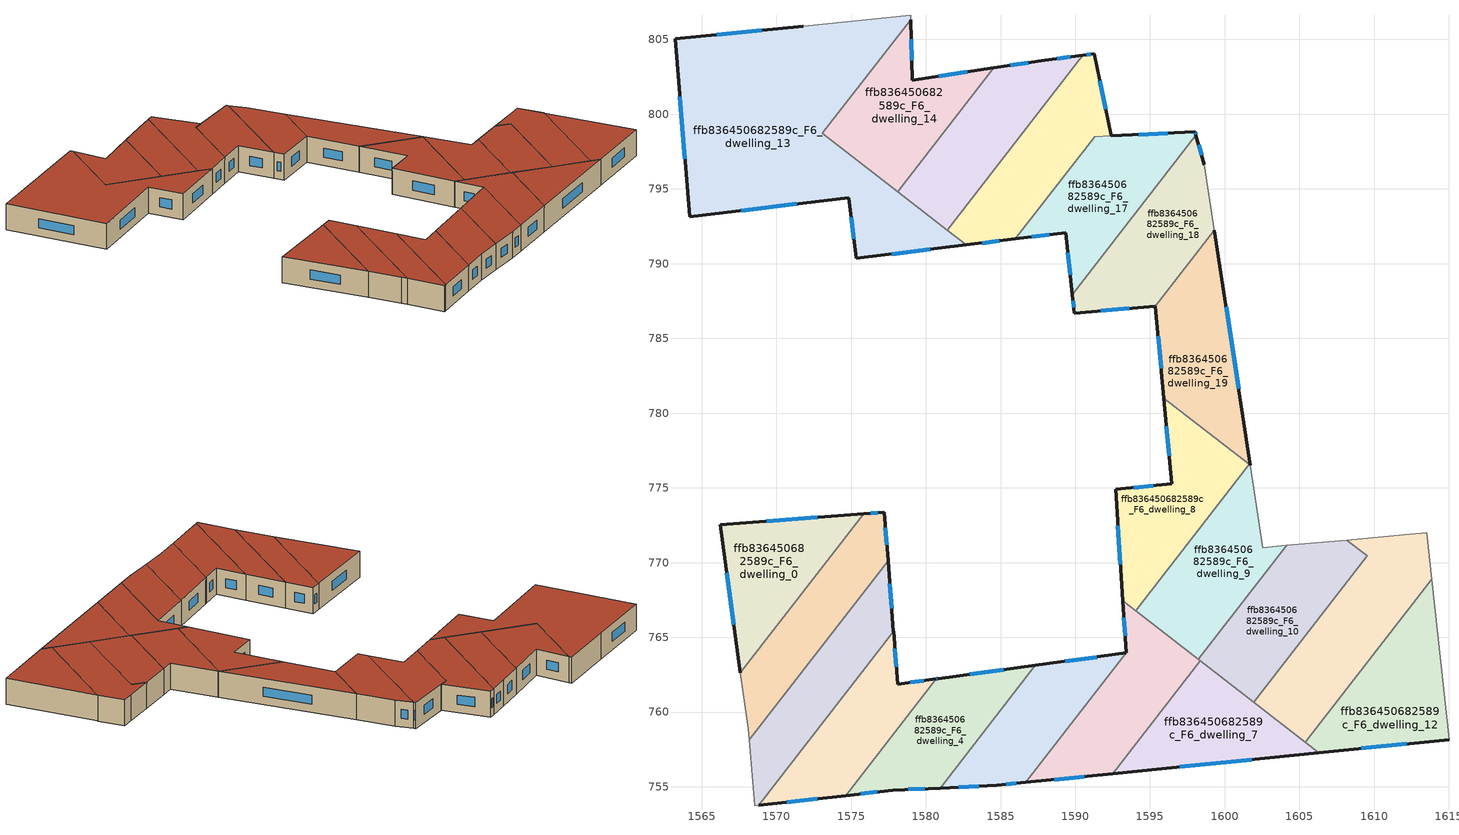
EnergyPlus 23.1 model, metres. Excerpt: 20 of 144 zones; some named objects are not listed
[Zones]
ffb836450682589c_F6_dwelling_0
 floor to ffb836450682589c_F5_dwelling_0 (EU_floor_Construction): 1575.86,773.28 1567.6,762.63 1566.24,772.52 z18
 wall outside (EU_wall_Construction): 1575.86,773.28 1566.24,772.52 1567.6,762.63 z18:21
 wall to ffb836450682589c_F6_dwelling_1 (EU_wall_Construction): 1567.6,762.63 1575.86,773.28 z18:21
 window (EU_Window_Construction): 1566.68,769.31 1567.16,765.85 / 1572.73,773.03 1569.37,772.77 z18.98:20.02
 roof outside (EU_roof_Construction): 1567.6,762.63 1575.86,773.28 1566.24,772.52 z21
ffb836450682589c_F6_dwelling_1
 floor to ffb836450682589c_F5_dwelling_1 (EU_floor_Construction): 1577.22,773.38 1577.48,770.12 1568.18,758.14 1568.11,758.88 1567.6,762.63 1575.86,773.28 z18
 wall outside (EU_wall_Construction): 1577.48,770.12 1577.22,773.38 1575.86,773.28 z18:21
 wall to ffb836450682589c_F6_dwelling_2 (EU_wall_Construction): 1568.18,758.14 1577.48,770.12 z18:21
 wall adiabatic (EU_wall_Construction): 1567.6,762.63 1568.11,758.88 1568.18,758.14 z18:21
 window (EU_Window_Construction): 1576.78,773.35 1576.3,773.31 / 1577.39,771.18 1577.31,772.32 z18.98:20.02
 roof outside (EU_roof_Construction): 1568.18,758.14 1577.48,770.12 1577.22,773.38 1575.86,773.28 1567.6,762.63 1568.11,758.88 z21
ffb836450682589c_F6_dwelling_10
 floor to ffb836450682589c_F5_dwelling_10 (EU_floor_Construction): 1609.53,770.44 1601.94,760.66 1598.23,763.54 1604.13,771.15 1608.15,771.51 z18
 wall to ffb836450682589c_F6_dwelling_9 (EU_wall_Construction): 1604.13,771.15 1598.23,763.54 z18:21
 wall adiabatic (EU_wall_Construction): 1608.15,771.51 1604.13,771.15 z18:21
 wall to ffb836450682589c_F6_dwelling_11 (EU_wall_Construction): 1601.94,760.66 1609.53,770.44 1608.15,771.51 z18:21
 wall to ffb836450682589c_F6_dwelling_7 (EU_wall_Construction): 1598.36,763.44 1601.94,760.66 z18:21
 wall to ffb836450682589c_F6_dwelling_6 (EU_wall_Construction): 1598.23,763.54 1598.36,763.44 z18:21
 roof outside (EU_roof_Construction): 1601.94,760.66 1609.53,770.44 1608.15,771.51 1604.13,771.15 1598.23,763.54 z21
ffb836450682589c_F6_dwelling_11
 floor to ffb836450682589c_F5_dwelling_11 (EU_floor_Construction): 1613.5,772 1613.84,768.88 1605.4,757.99 1601.94,760.66 1609.53,770.44 1608.15,771.51 1612.02,771.86 z18
 wall adiabatic (EU_wall_Construction): 1613.84,768.88 1613.5,772 1612.02,771.86 1608.15,771.51 z18:21
 wall to ffb836450682589c_F6_dwelling_12 (EU_wall_Construction): 1605.4,757.99 1613.84,768.87 z18:21
 wall to ffb836450682589c_F6_dwelling_7 (EU_wall_Construction): 1601.94,760.66 1605.4,757.99 z18:21
 roof outside (EU_roof_Construction): 1605.4,757.99 1613.84,768.87 1613.5,772 1612.02,771.86 1608.15,771.51 1609.53,770.44 1601.94,760.66 z21
ffb836450682589c_F6_dwelling_12
 floor to ffb836450682589c_F5_dwelling_12 (EU_floor_Construction): 1613.84,768.87 1615,758.16 1606.3,757.28 1605.4,757.99 z18
 wall outside (EU_wall_Construction): 1606.3,757.28 1615,758.16 z18:21
 wall adiabatic (EU_wall_Construction): 1615,758.16 1613.84,768.87 z18:21
 wall to ffb836450682589c_F6_dwelling_7 (EU_wall_Construction): 1605.4,757.98 1606.3,757.28 z18:21
 window (EU_Window_Construction): 1609.13,757.57 1612.17,757.88 z18.98:20.02
 roof outside (EU_roof_Construction): 1615,758.16 1613.84,768.87 1605.4,757.99 1606.3,757.28 z21
ffb836450682589c_F6_dwelling_13
 floor to ffb836450682589c_F5_dwelling_13 (EU_floor_Construction): 1578.99,806.62 1579,806.33 1573.09,798.71 1582.71,791.25 1575.34,790.34 1574.84,794.42 1564.2,793.12 1563.22,805.04 1571.81,805.89 z18
 wall outside (EU_wall_Construction): 1571.81,805.89 1563.22,805.04 1564.2,793.12 1574.84,794.42 1575.34,790.34 1582.71,791.25 z18:21
 wall adiabatic (EU_wall_Construction): 1579,806.33 1578.99,806.62 1571.81,805.89 z18:21
 wall to ffb836450682589c_F6_dwelling_14 (EU_wall_Construction): 1578.12,794.81 1573.09,798.71 1579,806.33 z18:21
 wall to ffb836450682589c_F6_dwelling_15 (EU_wall_Construction): 1581.43,792.24 1578.12,794.81 z18:21
 wall to ffb836450682589c_F6_dwelling_16 (EU_wall_Construction): 1582.71,791.25 1581.43,792.24 z18:21
 window (EU_Window_Construction): 1569.02,805.62 1566.02,805.32 / 1577.74,790.64 1580.32,790.95 / 1575.01,793.1 1575.18,791.67 / 1567.66,793.55 1571.38,794 / 1563.54,801.17 1563.89,797 z18.98:20.02
 roof outside (EU_roof_Construction): 1582.71,791.25 1573.09,798.71 1579,806.33 1578.99,806.62 1571.81,805.89 1563.22,805.04 1564.2,793.12 1574.84,794.42 1575.34,790.34 z21
ffb836450682589c_F6_dwelling_14
 floor to ffb836450682589c_F5_dwelling_14 (EU_floor_Construction): 1584.55,803.09 1578.12,794.81 1573.09,798.71 1579,806.33 1579.1,802.28 z18
 wall outside (EU_wall_Construction): 1584.55,803.09 1579.1,802.28 1579,806.33 z18:21
 wall to ffb836450682589c_F6_dwelling_15 (EU_wall_Construction): 1578.12,794.81 1584.55,803.09 z18:21
 window (EU_Window_Construction): 1582.78,802.83 1580.88,802.55 / 1579.07,803.6 1579.03,805.01 z18.98:20.02
 roof outside (EU_roof_Construction): 1578.12,794.81 1584.55,803.09 1579.1,802.28 1579,806.33 1573.09,798.71 z21
ffb836450682589c_F6_dwelling_15
 floor to ffb836450682589c_F5_dwelling_15 (EU_floor_Construction): 1590.5,803.93 1581.43,792.24 1578.12,794.81 1584.55,803.09 1587.96,803.6 z18
 wall outside (EU_wall_Construction): 1590.5,803.93 1587.96,803.6 1584.55,803.09 z18:21
 wall to ffb836450682589c_F6_dwelling_16 (EU_wall_Construction): 1581.43,792.24 1590.5,803.93 z18:21
 window (EU_Window_Construction): 1589.67,803.82 1588.79,803.71 / 1586.85,803.44 1585.66,803.26 z18.98:20.02
 roof outside (EU_roof_Construction): 1581.43,792.24 1590.5,803.93 1587.96,803.6 1584.55,803.09 1578.12,794.81 z21
ffb836450682589c_F6_dwelling_16
 floor to ffb836450682589c_F5_dwelling_16 (EU_floor_Construction): 1591.28,804.03 1592.41,798.54 1591.29,798.49 1585.99,791.65 1582.71,791.25 1581.43,792.24 1590.5,803.93 z18
 wall outside (EU_wall_Construction): 1592.41,798.54 1591.28,804.03 1590.5,803.93 / 1582.71,791.25 1585.99,791.65 z18:21
 wall to ffb836450682589c_F6_dwelling_17 (EU_wall_Construction): 1585.99,791.65 1591.29,798.49 1592.41,798.54 z18:21
 window (EU_Window_Construction): 1592.05,800.33 1591.65,802.25 / 1583.78,791.38 1584.92,791.52 / 1591.03,804 1590.75,803.96 z18.98:20.02
 roof outside (EU_roof_Construction): 1585.99,791.65 1591.29,798.49 1592.41,798.54 1591.28,804.03 1590.5,803.93 1581.43,792.24 1582.71,791.25 z21
ffb836450682589c_F6_dwelling_17
 floor to ffb836450682589c_F5_dwelling_17 (EU_floor_Construction): 1598.01,798.81 1598.08,798.59 1589.81,787.93 1589.35,792.06 1585.99,791.65 1591.29,798.49 z18
 wall outside (EU_wall_Construction): 1585.99,791.65 1589.35,792.06 1589.81,787.93 / 1598.08,798.59 1598.01,798.81 1592.42,798.54 z18:21
 wall to ffb836450682589c_F6_dwelling_18 (EU_wall_Construction): 1589.81,787.93 1598.08,798.59 z18:21
 window (EU_Window_Construction): 1589.5,790.72 1589.66,789.27 / 1587.08,791.78 1588.26,791.93 / 1596.19,798.73 1594.24,798.63 / 1598.06,798.66 1598.03,798.74 z18.98:20.02
 roof outside (EU_roof_Construction): 1589.81,787.93 1598.08,798.59 1598.01,798.81 1591.29,798.49 1585.99,791.65 1589.35,792.06 z21
ffb836450682589c_F6_dwelling_18
 floor to ffb836450682589c_F5_dwelling_18 (EU_floor_Construction): 1598.08,798.59 1598.63,796.62 1599.3,792.24 1595.36,787.16 1589.94,786.68 1589.81,787.93 z18
 wall outside (EU_wall_Construction): 1598.63,796.62 1598.08,798.59 / 1589.81,787.93 1589.94,786.68 1595.36,787.16 z18:21
 wall adiabatic (EU_wall_Construction): 1599.3,792.24 1598.63,796.62 z18:21
 wall to ffb836450682589c_F6_dwelling_19 (EU_wall_Construction): 1595.36,787.16 1599.3,792.24 z18:21
 window (EU_Window_Construction): 1598.45,797.26 1598.26,797.95 / 1591.71,786.84 1593.6,787.01 / 1589.85,787.52 1589.9,787.09 z18.98:20.02
 roof outside (EU_roof_Construction): 1595.36,787.16 1599.3,792.24 1598.63,796.62 1598.08,798.59 1589.81,787.93 1589.94,786.68 z21
ffb836450682589c_F6_dwelling_19
 floor to ffb836450682589c_F5_dwelling_19 (EU_floor_Construction): 1599.3,792.24 1601.71,776.51 1595.93,780.99 1595.36,787.16 z18
 wall outside (EU_wall_Construction): 1601.71,776.51 1599.3,792.24 / 1595.36,787.16 1595.93,780.99 z18:21
 wall to ffb836450682589c_F6_dwelling_8 (EU_wall_Construction): 1595.93,780.99 1601.63,776.57 z18:21
 wall to ffb836450682589c_F6_dwelling_9 (EU_wall_Construction): 1601.63,776.57 1601.71,776.51 z18:21
 window (EU_Window_Construction): 1600.93,781.62 1600.09,787.12 / 1595.55,785.16 1595.75,783 z18.98:20.02
 roof outside (EU_roof_Construction): 1601.71,776.51 1599.3,792.24 1595.36,787.16 1595.93,780.99 z21
ffb836450682589c_F6_dwelling_2
 floor to ffb836450682589c_F5_dwelling_2 (EU_floor_Construction): 1577.48,770.12 1577.84,765.39 1568.82,753.76 1568.57,753.73 1568.18,758.14 z18
 wall outside (EU_wall_Construction): 1577.84,765.39 1577.48,770.12 z18:21
 wall adiabatic (EU_wall_Construction): 1568.18,758.14 1568.57,753.73 1568.82,753.76 z18:21
 wall to ffb836450682589c_F6_dwelling_3 (EU_wall_Construction): 1568.82,753.76 1577.84,765.39 z18:21
 window (EU_Window_Construction): 1577.72,766.93 1577.59,768.59 z18.98:20.02
 roof outside (EU_roof_Construction): 1568.82,753.76 1577.84,765.39 1577.48,770.12 1568.18,758.14 1568.57,753.73 z21
ffb836450682589c_F6_dwelling_3
 floor to ffb836450682589c_F5_dwelling_3 (EU_floor_Construction): 1577.84,765.39 1578.11,761.87 1580.69,762.22 1574.63,754.42 1568.82,753.76 z18
 wall outside (EU_wall_Construction): 1580.69,762.22 1578.11,761.87 1577.84,765.39 / 1568.82,753.76 1574.63,754.42 z18:21
 wall to ffb836450682589c_F6_dwelling_4 (EU_wall_Construction): 1574.63,754.42 1580.69,762.22 z18:21
 window (EU_Window_Construction): 1578.03,763.02 1577.93,764.25 / 1579.85,762.11 1578.95,761.99 / 1570.71,753.97 1572.74,754.2 z18.98:20.02
 roof outside (EU_roof_Construction): 1574.63,754.42 1580.69,762.22 1578.11,761.87 1577.84,765.39 1568.82,753.76 z21
ffb836450682589c_F6_dwelling_4
 floor to ffb836450682589c_F5_dwelling_4 (EU_floor_Construction): 1587.34,763.13 1580.97,754.92 1577.78,754.78 1574.63,754.42 1580.69,762.22 1580.83,762.24 z18
 wall outside (EU_wall_Construction): 1587.34,763.13 1580.83,762.24 1580.69,762.22 / 1574.63,754.42 1577.78,754.78 1580.97,754.92 z18:21
 wall to ffb836450682589c_F6_dwelling_5 (EU_wall_Construction): 1580.97,754.92 1587.34,763.13 z18:21
 window (EU_Window_Construction): 1580.78,762.24 1580.73,762.23 / 1585.22,762.84 1582.95,762.53 / 1578.82,754.82 1579.94,754.87 / 1575.66,754.53 1576.76,754.66 z18.98:20.02
 roof outside (EU_roof_Construction): 1580.97,754.92 1587.34,763.13 1580.83,762.24 1580.69,762.22 1574.63,754.42 1577.78,754.78 z21
ffb836450682589c_F6_dwelling_5
 floor to ffb836450682589c_F5_dwelling_5 (EU_floor_Construction): 1593.41,763.95 1586.69,755.29 1584.76,755.09 1580.97,754.92 1587.34,763.13 z18
 wall outside (EU_wall_Construction): 1580.97,754.92 1584.76,755.09 1586.69,755.29 / 1593.41,763.95 1587.34,763.13 z18:21
 wall to ffb836450682589c_F6_dwelling_6 (EU_wall_Construction): 1586.69,755.29 1593.41,763.95 z18:21
 window (EU_Window_Construction): 1585.39,755.16 1586.07,755.23 / 1582.21,754.98 1583.53,755.04 / 1591.44,763.69 1589.32,763.4 z18.98:20.02
 roof outside (EU_roof_Construction): 1586.69,755.29 1593.41,763.95 1587.34,763.13 1580.97,754.92 1584.76,755.09 z21
ffb836450682589c_F6_dwelling_6
 floor to ffb836450682589c_F5_dwelling_6 (EU_floor_Construction): 1598.36,763.44 1592.49,755.88 1586.69,755.29 1593.41,763.95 1593.18,767.46 z18
 wall outside (EU_wall_Construction): 1593.18,767.46 1593.41,763.95 / 1586.69,755.29 1592.49,755.88 z18:21
 wall to ffb836450682589c_F6_dwelling_7 (EU_wall_Construction): 1592.49,755.88 1598.36,763.44 z18:21
 wall to ffb836450682589c_F6_dwelling_9 (EU_wall_Construction): 1598.23,763.54 1594.04,766.79 z18:21
 wall to ffb836450682589c_F6_dwelling_8 (EU_wall_Construction): 1594.04,766.79 1593.18,767.46 z18:21
 window (EU_Window_Construction): 1593.26,766.32 1593.34,765.09 / 1588.58,755.48 1590.61,755.69 z18.98:20.02
 roof outside (EU_roof_Construction): 1592.49,755.88 1598.36,763.44 1593.18,767.46 1593.41,763.95 1586.69,755.29 z21
ffb836450682589c_F6_dwelling_7
 floor to ffb836450682589c_F5_dwelling_7 (EU_floor_Construction): 1606.3,757.28 1592.49,755.88 1598.36,763.44 z18
 wall outside (EU_wall_Construction): 1592.49,755.88 1606.3,757.28 z18:21
 window (EU_Window_Construction): 1596.98,756.33 1601.81,756.83 z18.98:20.02
 roof outside (EU_roof_Construction): 1606.3,757.28 1598.36,763.44 1592.49,755.88 z21
ffb836450682589c_F6_dwelling_8
 floor to ffb836450682589c_F5_dwelling_8 (EU_floor_Construction): 1601.63,776.57 1594.04,766.79 1593.18,767.46 1592.69,774.89 1596.45,775.28 1595.93,780.99 z18
 wall outside (EU_wall_Construction): 1595.93,780.99 1596.45,775.28 1592.69,774.89 1593.18,767.46 z18:21
 wall to ffb836450682589c_F6_dwelling_9 (EU_wall_Construction): 1594.04,766.79 1601.63,776.57 z18:21
 window (EU_Window_Construction): 1592.85,772.48 1593.02,769.88 / 1595.23,775.16 1593.92,775.02 / 1596.1,779.14 1596.28,777.14 z18.98:20.02
 roof outside (EU_roof_Construction): 1594.04,766.79 1601.63,776.57 1595.93,780.99 1596.45,775.28 1592.69,774.89 1593.18,767.46 z21
ffb836450682589c_F6_dwelling_9
 floor to ffb836450682589c_F5_dwelling_9 (EU_floor_Construction): 1601.71,776.51 1602.55,771 1604.13,771.15 1598.23,763.54 1594.04,766.79 1601.63,776.57 z18
 wall adiabatic (EU_wall_Construction): 1604.13,771.15 1602.55,771 1601.71,776.51 z18:21
 roof outside (EU_roof_Construction): 1598.23,763.54 1604.13,771.15 1602.55,771 1601.71,776.51 1601.63,776.57 1594.04,766.79 z21
[Building]
EU S2 Campaign: North Axis=0; Terrain=City; Solar Distribution=FullExterior
[Site:Location]
Bologna: Latitude=44.5; Longitude=11.25; Time Zone=1; Elevation=37
[SizingPeriod:WeatherFileDays]
AnnualSizingPeriod: Begin Month=1; Begin Day of Month=1; End Month=12; End Day of Month=31; Day of Week for Start Day=Monday; Use Weather File Daylight Saving Period=No; Use Weather File Rain and Snow Indicators=No
[MATERIAL]
EU_InternalMass_Material: Roughness=MediumRough; Thickness=0.1; Conductivity=1; Density=1800; Specific Heat=900; Thermal Absorptance=0.9; Solar Absorptance=0.7; Visible Absorptance=0.7
[MATERIAL:NOMASS] Roughness=MediumRough; Thermal Absorptance=0.9; Solar Absorptance=0.7; Visible Absorptance=0.7
Name | Thermal Resistance
EU_wall_NoMass | 0.905828
EU_roof_NoMass | 0.37593
EU_floor_NoMass | 0.67114
[WINDOWMATERIAL:SIMPLEGLAZINGSYSTEM]
EU_Window_SimpleGlazing: UFactor=4.52486; Solar Heat Gain Coefficient=0.85; Visible Transmittance=0.85
[CONSTRUCTION]
EU_wall_Construction: EU_wall_NoMass
EU_roof_Construction: EU_roof_NoMass
EU_floor_Construction: EU_floor_NoMass
EU_Window_Construction: EU_Window_SimpleGlazing
EU_InternalMass_Construction: EU_InternalMass_Material
[ZONE] Type=1; Multiplier=1; Ceiling Height=autocalculate; Floor Area=autocalculate; Part of Total Floor Area=Yes
Name | Volume
ffb836450682589c_F6_dwelling_0 | 144.316
ffb836450682589c_F6_dwelling_1 | 144.327
ffb836450682589c_F6_dwelling_10 | 162.198
ffb836450682589c_F6_dwelling_11 | 200.366
ffb836450682589c_F6_dwelling_12 | 165.053
ffb836450682589c_F6_dwelling_13 | 502.5
ffb836450682589c_F6_dwelling_14 | 159.073
ffb836450682589c_F6_dwelling_15 | 159.052
ffb836450682589c_F6_dwelling_16 | 160.929
ffb836450682589c_F6_dwelling_17 | 157.214
ffb836450682589c_F6_dwelling_18 | 157.042
ffb836450682589c_F6_dwelling_19 | 161.043
ffb836450682589c_F6_dwelling_2 | 144.694
ffb836450682589c_F6_dwelling_3 | 140.954
ffb836450682589c_F6_dwelling_4 | 141.899
ffb836450682589c_F6_dwelling_5 | 138.124
ffb836450682589c_F6_dwelling_6 | 155.904
ffb836450682589c_F6_dwelling_7 | 144.306
ffb836450682589c_F6_dwelling_8 | 162.213
ffb836450682589c_F6_dwelling_9 | 162.219
[INTERNALMASS] Construction=EU_InternalMass_Construction
Name | Zone or ZoneList | Surface Area
ffb836450682589c_F6_dwelling_0_EU_InternalMass | ffb836450682589c_F6_dwelling_0 | 48.1052
ffb836450682589c_F6_dwelling_1_EU_InternalMass | ffb836450682589c_F6_dwelling_1 | 48.1088
ffb836450682589c_F6_dwelling_2_EU_InternalMass | ffb836450682589c_F6_dwelling_2 | 48.2346
ffb836450682589c_F6_dwelling_3_EU_InternalMass | ffb836450682589c_F6_dwelling_3 | 46.9844
ffb836450682589c_F6_dwelling_4_EU_InternalMass | ffb836450682589c_F6_dwelling_4 | 47.3015
ffb836450682589c_F6_dwelling_5_EU_InternalMass | ffb836450682589c_F6_dwelling_5 | 46.0358
ffb836450682589c_F6_dwelling_6_EU_InternalMass | ffb836450682589c_F6_dwelling_6 | 51.9673
ffb836450682589c_F6_dwelling_7_EU_InternalMass | ffb836450682589c_F6_dwelling_7 | 48.1022
ffb836450682589c_F6_dwelling_8_EU_InternalMass | ffb836450682589c_F6_dwelling_8 | 54.0716
ffb836450682589c_F6_dwelling_9_EU_InternalMass | ffb836450682589c_F6_dwelling_9 | 54.073
ffb836450682589c_F6_dwelling_10_EU_InternalMass | ffb836450682589c_F6_dwelling_10 | 54.0661
ffb836450682589c_F6_dwelling_11_EU_InternalMass | ffb836450682589c_F6_dwelling_11 | 66.8147
ffb836450682589c_F6_dwelling_12_EU_InternalMass | ffb836450682589c_F6_dwelling_12 | 55.0205
ffb836450682589c_F6_dwelling_13_EU_InternalMass | ffb836450682589c_F6_dwelling_13 | 167.503
ffb836450682589c_F6_dwelling_14_EU_InternalMass | ffb836450682589c_F6_dwelling_14 | 53.0238
ffb836450682589c_F6_dwelling_15_EU_InternalMass | ffb836450682589c_F6_dwelling_15 | 53.0172
ffb836450682589c_F6_dwelling_16_EU_InternalMass | ffb836450682589c_F6_dwelling_16 | 53.644
ffb836450682589c_F6_dwelling_17_EU_InternalMass | ffb836450682589c_F6_dwelling_17 | 52.4031
ffb836450682589c_F6_dwelling_18_EU_InternalMass | ffb836450682589c_F6_dwelling_18 | 52.3512
ffb836450682589c_F6_dwelling_19_EU_InternalMass | ffb836450682589c_F6_dwelling_19 | 53.681
[OTHEREQUIPMENT] Fuel Type=Electricity; Design Level Calculation Method=Watts/Area; Power per Zone Floor Area=1; Fraction Latent=0; Fraction Radiant=0; Fraction Lost=0; Carbon Dioxide Generation Rate=0; EndUse Subcategory=EU_Step8_InternalGains
Name | Zone or ZoneList or Space or SpaceList | Schedule
EU_Step8_InternalGain_ffb836450682589c_F6_dwelling_0_f000 | ffb836450682589c_F6_dwelling_0 | EU_Step8_GainSchedule_ffb836450682589c_F6_dwelling_0_f000
EU_Step8_InternalGain_ffb836450682589c_F6_dwelling_1_f000 | ffb836450682589c_F6_dwelling_1 | EU_Step8_GainSchedule_ffb836450682589c_F6_dwelling_1_f000
EU_Step8_InternalGain_ffb836450682589c_F6_dwelling_2_f000 | ffb836450682589c_F6_dwelling_2 | EU_Step8_GainSchedule_ffb836450682589c_F6_dwelling_2_f000
EU_Step8_InternalGain_ffb836450682589c_F6_dwelling_3_f000 | ffb836450682589c_F6_dwelling_3 | EU_Step8_GainSchedule_ffb836450682589c_F6_dwelling_3_f000
EU_Step8_InternalGain_ffb836450682589c_F6_dwelling_4_f000 | ffb836450682589c_F6_dwelling_4 | EU_Step8_GainSchedule_ffb836450682589c_F6_dwelling_4_f000
EU_Step8_InternalGain_ffb836450682589c_F6_dwelling_5_f000 | ffb836450682589c_F6_dwelling_5 | EU_Step8_GainSchedule_ffb836450682589c_F6_dwelling_5_f000
EU_Step8_InternalGain_ffb836450682589c_F6_dwelling_6_f000 | ffb836450682589c_F6_dwelling_6 | EU_Step8_GainSchedule_ffb836450682589c_F6_dwelling_6_f000
EU_Step8_InternalGain_ffb836450682589c_F6_dwelling_7_f000 | ffb836450682589c_F6_dwelling_7 | EU_Step8_GainSchedule_ffb836450682589c_F6_dwelling_7_f000
EU_Step8_InternalGain_ffb836450682589c_F6_dwelling_8_f000 | ffb836450682589c_F6_dwelling_8 | EU_Step8_GainSchedule_ffb836450682589c_F6_dwelling_8_f000
EU_Step8_InternalGain_ffb836450682589c_F6_dwelling_9_f000 | ffb836450682589c_F6_dwelling_9 | EU_Step8_GainSchedule_ffb836450682589c_F6_dwelling_9_f000
EU_Step8_InternalGain_ffb836450682589c_F6_dwelling_10_f000 | ffb836450682589c_F6_dwelling_10 | EU_Step8_GainSchedule_ffb836450682589c_F6_dwelling_10_f000
EU_Step8_InternalGain_ffb836450682589c_F6_dwelling_11_f000 | ffb836450682589c_F6_dwelling_11 | EU_Step8_GainSchedule_ffb836450682589c_F6_dwelling_11_f000
EU_Step8_InternalGain_ffb836450682589c_F6_dwelling_12_f000 | ffb836450682589c_F6_dwelling_12 | EU_Step8_GainSchedule_ffb836450682589c_F6_dwelling_12_f000
EU_Step8_InternalGain_ffb836450682589c_F6_dwelling_13_f000 | ffb836450682589c_F6_dwelling_13 | EU_Step8_GainSchedule_ffb836450682589c_F6_dwelling_13_f000
EU_Step8_InternalGain_ffb836450682589c_F6_dwelling_14_f000 | ffb836450682589c_F6_dwelling_14 | EU_Step8_GainSchedule_ffb836450682589c_F6_dwelling_14_f000
EU_Step8_InternalGain_ffb836450682589c_F6_dwelling_15_f000 | ffb836450682589c_F6_dwelling_15 | EU_Step8_GainSchedule_ffb836450682589c_F6_dwelling_15_f000
EU_Step8_InternalGain_ffb836450682589c_F6_dwelling_16_f000 | ffb836450682589c_F6_dwelling_16 | EU_Step8_GainSchedule_ffb836450682589c_F6_dwelling_16_f000
EU_Step8_InternalGain_ffb836450682589c_F6_dwelling_17_f000 | ffb836450682589c_F6_dwelling_17 | EU_Step8_GainSchedule_ffb836450682589c_F6_dwelling_17_f000
EU_Step8_InternalGain_ffb836450682589c_F6_dwelling_18_f000 | ffb836450682589c_F6_dwelling_18 | EU_Step8_GainSchedule_ffb836450682589c_F6_dwelling_18_f000
EU_Step8_InternalGain_ffb836450682589c_F6_dwelling_19_f000 | ffb836450682589c_F6_dwelling_19 | EU_Step8_GainSchedule_ffb836450682589c_F6_dwelling_19_f000
[ZONEVENTILATION:DESIGNFLOWRATE] Schedule=EU_AlwaysOn; Design Flow Rate Calculation Method=AirChanges/Hour; Air Changes per Hour=0.73129; Ventilation Type=Natural; Fan Pressure Rise=0; Fan Total Efficiency=1; Constant Term Coefficient=1; Temperature Term Coefficient=0; Velocity Term Coefficient=0; Velocity Squared Term Coefficient=0; Minimum Indoor Temperature=-100; Maximum Indoor Temperature=100; Delta Temperature=-100; Minimum Outdoor Temperature=-100; Maximum Outdoor Temperature=100; Maximum Wind Speed=40
Name | Zone or ZoneList or Space or SpaceList
EU_ConstantAir_ffb836450682589c_F6_dwelling_0 | ffb836450682589c_F6_dwelling_0
EU_ConstantAir_ffb836450682589c_F6_dwelling_1 | ffb836450682589c_F6_dwelling_1
EU_ConstantAir_ffb836450682589c_F6_dwelling_2 | ffb836450682589c_F6_dwelling_2
EU_ConstantAir_ffb836450682589c_F6_dwelling_3 | ffb836450682589c_F6_dwelling_3
EU_ConstantAir_ffb836450682589c_F6_dwelling_4 | ffb836450682589c_F6_dwelling_4
EU_ConstantAir_ffb836450682589c_F6_dwelling_5 | ffb836450682589c_F6_dwelling_5
EU_ConstantAir_ffb836450682589c_F6_dwelling_6 | ffb836450682589c_F6_dwelling_6
EU_ConstantAir_ffb836450682589c_F6_dwelling_7 | ffb836450682589c_F6_dwelling_7
EU_ConstantAir_ffb836450682589c_F6_dwelling_8 | ffb836450682589c_F6_dwelling_8
EU_ConstantAir_ffb836450682589c_F6_dwelling_9 | ffb836450682589c_F6_dwelling_9
EU_ConstantAir_ffb836450682589c_F6_dwelling_10 | ffb836450682589c_F6_dwelling_10
EU_ConstantAir_ffb836450682589c_F6_dwelling_11 | ffb836450682589c_F6_dwelling_11
EU_ConstantAir_ffb836450682589c_F6_dwelling_12 | ffb836450682589c_F6_dwelling_12
EU_ConstantAir_ffb836450682589c_F6_dwelling_13 | ffb836450682589c_F6_dwelling_13
EU_ConstantAir_ffb836450682589c_F6_dwelling_14 | ffb836450682589c_F6_dwelling_14
EU_ConstantAir_ffb836450682589c_F6_dwelling_15 | ffb836450682589c_F6_dwelling_15
EU_ConstantAir_ffb836450682589c_F6_dwelling_16 | ffb836450682589c_F6_dwelling_16
EU_ConstantAir_ffb836450682589c_F6_dwelling_17 | ffb836450682589c_F6_dwelling_17
EU_ConstantAir_ffb836450682589c_F6_dwelling_18 | ffb836450682589c_F6_dwelling_18
EU_ConstantAir_ffb836450682589c_F6_dwelling_19 | ffb836450682589c_F6_dwelling_19
[HVACTEMPLATE:ZONE:IDEALLOADSAIRSYSTEM] System Availability Schedule=EU_AlwaysOn; Maximum Heating Supply Air Temperature=50; Minimum Cooling Supply Air Temperature=13; Maximum Heating Supply Air Humidity Ratio=0.0156; Minimum Cooling Supply Air Humidity Ratio=0.0077; Heating Limit=NoLimit; Cooling Limit=NoLimit; Heating Availability Schedule=EU_AlwaysOn; Cooling Availability Schedule=EU_CoolingOff; Dehumidification Control Type=ConstantSensibleHeatRatio; Cooling Sensible Heat Ratio=0.7; Dehumidification Setpoint=60; Humidification Control Type=None; Humidification Setpoint=30; Outdoor Air Method=None; Outdoor Air Flow Rate per Person=0.00944; Outdoor Air Flow Rate per Zone Floor Area=0; Outdoor Air Flow Rate per Zone=0; Demand Controlled Ventilation Type=None; Outdoor Air Economizer Type=NoEconomizer; Heat Recovery Type=None; Sensible Heat Recovery Effectiveness=0.7; Latent Heat Recovery Effectiveness=0.65
Name | Template Thermostat
ffb836450682589c_F6_dwelling_0 | EU_HeatOnly_ffb836450682589c_F6_dwelling_0
ffb836450682589c_F6_dwelling_1 | EU_HeatOnly_ffb836450682589c_F6_dwelling_1
ffb836450682589c_F6_dwelling_2 | EU_HeatOnly_ffb836450682589c_F6_dwelling_2
ffb836450682589c_F6_dwelling_3 | EU_HeatOnly_ffb836450682589c_F6_dwelling_3
ffb836450682589c_F6_dwelling_4 | EU_HeatOnly_ffb836450682589c_F6_dwelling_4
ffb836450682589c_F6_dwelling_5 | EU_HeatOnly_ffb836450682589c_F6_dwelling_5
ffb836450682589c_F6_dwelling_6 | EU_HeatOnly_ffb836450682589c_F6_dwelling_6
ffb836450682589c_F6_dwelling_7 | EU_HeatOnly_ffb836450682589c_F6_dwelling_7
ffb836450682589c_F6_dwelling_8 | EU_HeatOnly_ffb836450682589c_F6_dwelling_8
ffb836450682589c_F6_dwelling_9 | EU_HeatOnly_ffb836450682589c_F6_dwelling_9
ffb836450682589c_F6_dwelling_10 | EU_HeatOnly_ffb836450682589c_F6_dwelling_10
ffb836450682589c_F6_dwelling_11 | EU_HeatOnly_ffb836450682589c_F6_dwelling_11
ffb836450682589c_F6_dwelling_12 | EU_HeatOnly_ffb836450682589c_F6_dwelling_12
ffb836450682589c_F6_dwelling_13 | EU_HeatOnly_ffb836450682589c_F6_dwelling_13
ffb836450682589c_F6_dwelling_14 | EU_HeatOnly_ffb836450682589c_F6_dwelling_14
ffb836450682589c_F6_dwelling_15 | EU_HeatOnly_ffb836450682589c_F6_dwelling_15
ffb836450682589c_F6_dwelling_16 | EU_HeatOnly_ffb836450682589c_F6_dwelling_16
ffb836450682589c_F6_dwelling_17 | EU_HeatOnly_ffb836450682589c_F6_dwelling_17
ffb836450682589c_F6_dwelling_18 | EU_HeatOnly_ffb836450682589c_F6_dwelling_18
ffb836450682589c_F6_dwelling_19 | EU_HeatOnly_ffb836450682589c_F6_dwelling_19
[SIZING:ZONE] Zone Cooling Design Supply Air Temperature Input Method=SupplyAirTemperature; Zone Cooling Design Supply Air Temperature=13; Zone Heating Design Supply Air Temperature Input Method=SupplyAirTemperature; Zone Heating Design Supply Air Temperature=50; Zone Cooling Design Supply Air Humidity Ratio=0.008; Zone Heating Design Supply Air Humidity Ratio=0.008; Cooling Design Air Flow Method=DesignDay; Cooling Design Air Flow Rate=0; Cooling Minimum Air Flow per Zone Floor Area=0.000762; Cooling Minimum Air Flow=0; Cooling Minimum Air Flow Fraction=0.2; Heating Design Air Flow Method=DesignDay; Heating Design Air Flow Rate=0; Heating Maximum Air Flow per Zone Floor Area=0.002032; Heating Maximum Air Flow=0.141576; Heating Maximum Air Flow Fraction=0.3; Account for Dedicated Outdoor Air System=No; Dedicated Outdoor Air System Control Strategy=NeutralSupplyAir; Dedicated Outdoor Air Low Setpoint Temperature for Design=autosize; Dedicated Outdoor Air High Setpoint Temperature for Design=autosize; Zone Load Sizing Method=Sensible Load Only No Latent Load; Zone Latent Cooling Design Supply Air Humidity Ratio Input Method=HumidityRatioDifference; Zone Cooling Design Supply Air Humidity Ratio Difference=0.005; Zone Latent Heating Design Supply Air Humidity Ratio Input Method=HumidityRatioDifference; Zone Humidification Design Supply Air Humidity Ratio Difference=0.005
ffb836450682589c_F6_dwelling_0; ffb836450682589c_F6_dwelling_1; ffb836450682589c_F6_dwelling_2; ffb836450682589c_F6_dwelling_3; ffb836450682589c_F6_dwelling_4; ffb836450682589c_F6_dwelling_5; ffb836450682589c_F6_dwelling_6; ffb836450682589c_F6_dwelling_7; ffb836450682589c_F6_dwelling_8; ffb836450682589c_F6_dwelling_9; ffb836450682589c_F6_dwelling_10; ffb836450682589c_F6_dwelling_11; ffb836450682589c_F6_dwelling_12; ffb836450682589c_F6_dwelling_13; ffb836450682589c_F6_dwelling_14; ffb836450682589c_F6_dwelling_15; ffb836450682589c_F6_dwelling_16; ffb836450682589c_F6_dwelling_17; ffb836450682589c_F6_dwelling_18; ffb836450682589c_F6_dwelling_19
[SCHEDULE:CONSTANT]
Name | Hourly Value
EU_AlwaysOn | 1
EU_CoolingOff | 0
[SCHEDULE:FILE] Column Number=1; Rows to Skip at Top=0; Number of Hours of Data=8760; Column Separator=Comma; Interpolate to Timestep=No; Minutes per Item=60; Adjust Schedule for Daylight Savings=Yes
Name | File
EU_Step8_GainSchedule_ffb836450682589c_F6_dwelling_0_f000 | ../../schedules/ffb836450682589c/ffb836450682589c_F6_dwelling_0_f000_gain.csv
EU_Step8_GainSchedule_ffb836450682589c_F6_dwelling_1_f000 | ../../schedules/ffb836450682589c/ffb836450682589c_F6_dwelling_1_f000_gain.csv
EU_Step8_GainSchedule_ffb836450682589c_F6_dwelling_2_f000 | ../../schedules/ffb836450682589c/ffb836450682589c_F6_dwelling_2_f000_gain.csv
EU_Step8_GainSchedule_ffb836450682589c_F6_dwelling_3_f000 | ../../schedules/ffb836450682589c/ffb836450682589c_F6_dwelling_3_f000_gain.csv
EU_Step8_GainSchedule_ffb836450682589c_F6_dwelling_4_f000 | ../../schedules/ffb836450682589c/ffb836450682589c_F6_dwelling_4_f000_gain.csv
EU_Step8_GainSchedule_ffb836450682589c_F6_dwelling_5_f000 | ../../schedules/ffb836450682589c/ffb836450682589c_F6_dwelling_5_f000_gain.csv
EU_Step8_GainSchedule_ffb836450682589c_F6_dwelling_6_f000 | ../../schedules/ffb836450682589c/ffb836450682589c_F6_dwelling_6_f000_gain.csv
EU_Step8_GainSchedule_ffb836450682589c_F6_dwelling_7_f000 | ../../schedules/ffb836450682589c/ffb836450682589c_F6_dwelling_7_f000_gain.csv
EU_Step8_GainSchedule_ffb836450682589c_F6_dwelling_8_f000 | ../../schedules/ffb836450682589c/ffb836450682589c_F6_dwelling_8_f000_gain.csv
EU_Step8_GainSchedule_ffb836450682589c_F6_dwelling_9_f000 | ../../schedules/ffb836450682589c/ffb836450682589c_F6_dwelling_9_f000_gain.csv
EU_Step8_GainSchedule_ffb836450682589c_F6_dwelling_10_f000 | ../../schedules/ffb836450682589c/ffb836450682589c_F6_dwelling_10_f000_gain.csv
EU_Step8_GainSchedule_ffb836450682589c_F6_dwelling_11_f000 | ../../schedules/ffb836450682589c/ffb836450682589c_F6_dwelling_11_f000_gain.csv
EU_Step8_GainSchedule_ffb836450682589c_F6_dwelling_12_f000 | ../../schedules/ffb836450682589c/ffb836450682589c_F6_dwelling_12_f000_gain.csv
EU_Step8_GainSchedule_ffb836450682589c_F6_dwelling_13_f000 | ../../schedules/ffb836450682589c/ffb836450682589c_F6_dwelling_13_f000_gain.csv
EU_Step8_GainSchedule_ffb836450682589c_F6_dwelling_14_f000 | ../../schedules/ffb836450682589c/ffb836450682589c_F6_dwelling_14_f000_gain.csv
EU_Step8_GainSchedule_ffb836450682589c_F6_dwelling_15_f000 | ../../schedules/ffb836450682589c/ffb836450682589c_F6_dwelling_15_f000_gain.csv
EU_Step8_GainSchedule_ffb836450682589c_F6_dwelling_16_f000 | ../../schedules/ffb836450682589c/ffb836450682589c_F6_dwelling_16_f000_gain.csv
EU_Step8_GainSchedule_ffb836450682589c_F6_dwelling_17_f000 | ../../schedules/ffb836450682589c/ffb836450682589c_F6_dwelling_17_f000_gain.csv
EU_Step8_GainSchedule_ffb836450682589c_F6_dwelling_18_f000 | ../../schedules/ffb836450682589c/ffb836450682589c_F6_dwelling_18_f000_gain.csv
EU_Step8_GainSchedule_ffb836450682589c_F6_dwelling_19_f000 | ../../schedules/ffb836450682589c/ffb836450682589c_F6_dwelling_19_f000_gain.csv
